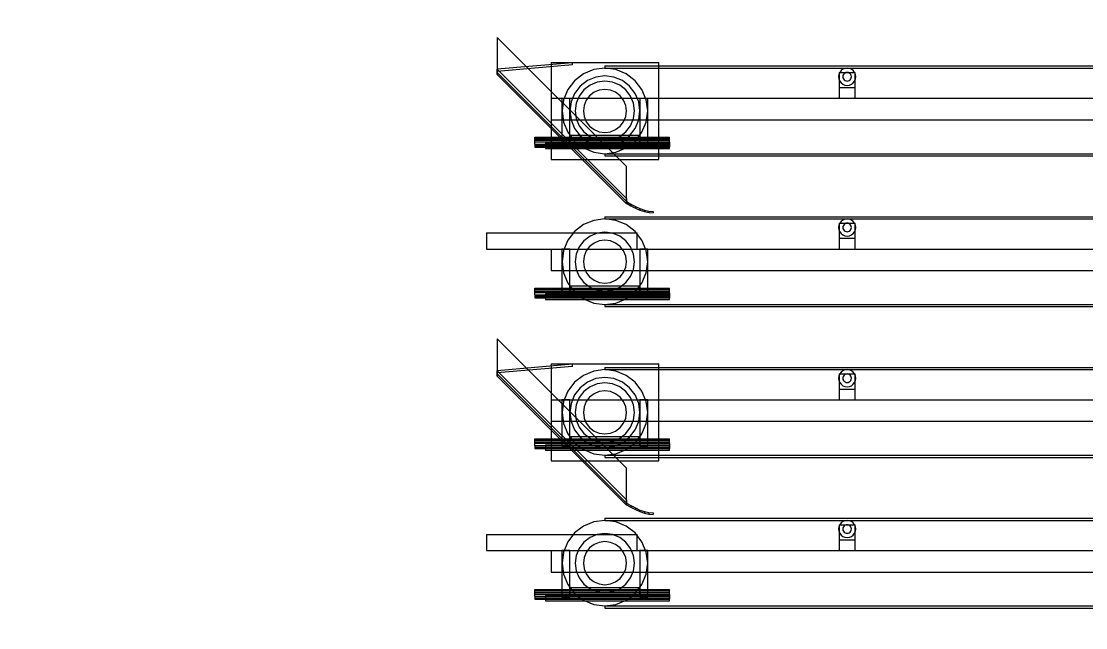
# Model space of a CAD drawing. Header units: millimetres. Extents: x -191664 to 191490, y -197311 to 10263.
# Drawn here: x -634 to 1343, y -177463 to -176337 of the extents above; entities that cross this region are included whole.
import ezdxf

# ---------------------------------------------------------------- set-up
doc = ezdxf.new("R2010")
doc.units = ezdxf.units.MM
doc.layers.add('R15_COTAS_TRANSPORTE_P', color=1, linetype='Continuous', lineweight=0)
doc.layers.add('R15_SECADO_6_PISOS_P', color=3, linetype='Continuous', lineweight=0)
doc.dimstyles.new('PLANTA_20', dxfattribs={"dimtxt": 50, "dimasz": 30, "dimexe": 30, "dimexo": 16, "dimgap": 20, "dimtad": 1, "dimtih": 1, "dimtoh": 1, "dimdec": 1, "dimzin": 0, "dimdsep": 46, "dimcen": 0.09, "dimadec": 0, "dimazin": 0, "dimtfac": 1, "dimtdec": 4, "dimtofl": 0, "dimtmove": 0, "dimatfit": 3, "dimfxl": 1, "dimtolj": 1, "dimtzin": 0, "dimarcsym": 0})

# ---------------------------------------------------------------- blocks, each defined once
blk = doc.blocks.new('*D131')
at = {"layer": 'Defpoints', "color": 0, "transparency": 16777216}
for p in [(1100, -183968.1), (1139.8, -184162.7), (1104.6, -184212), (1304.6, -184212), (1304.6, -184212)]:
    blk.add_point(p, dxfattribs=at)
at = {"layer": 'R15_COTAS_TRANSPORTE_P', "color": 0, "lineweight": -2, "transparency": 16777216}
blk.add_arc((1304.6, -184212), 172, 140.0034, 169.9966, dxfattribs=at)
at = {"layer": 'R15_COTAS_TRANSPORTE_P', "color": 0, "transparency": 16777216}
for points in [[(1169.3, -184097.9), (1176.3, -184105), (1194, -184080.2)], [(1140.2, -184182.6), (1130.2, -184181.7), (1132.6, -184212)]]:
    blk.add_solid(points, dxfattribs=at)
blk = doc.blocks.new('*D132')
at = {"layer": 'Defpoints', "color": 0, "transparency": 16777216}
for p in [(-500, -194490), (-500, -194490), (500, -194490), (203.3, -194656.7), (439.7, -194832)]:
    blk.add_point(p, dxfattribs=at)
at = {"layer": 'R15_COTAS_TRANSPORTE_P', "color": 0, "lineweight": -2, "transparency": 16777216}
blk.add_arc((-500, -194490), 722.8, 342.3783, 357.6217, dxfattribs=at)
at = {"layer": 'R15_COTAS_TRANSPORTE_P', "color": 0, "transparency": 16777216}
for points in [[(217.2, -194519.9), (227.1, -194520.1), (222.8, -194490)], [(193.6, -194710.4), (184.1, -194707.2), (179.2, -194737.2)]]:
    blk.add_solid(points, dxfattribs=at)
blk = doc.blocks.new('*D133')
at = {"layer": 'Defpoints', "color": 0, "transparency": 16777216}
for p in [(439.7, -194148), (217.9, -194406.1), (-500, -194490), (-500, -194490), (500, -194490)]:
    blk.add_point(p, dxfattribs=at)
at = {"layer": 'R15_COTAS_TRANSPORTE_P', "color": 0, "lineweight": -2, "transparency": 16777216}
blk.add_arc((-500, -194490), 722.8, 2.3783, 17.6217, dxfattribs=at)
at = {"layer": 'R15_COTAS_TRANSPORTE_P', "color": 0, "transparency": 16777216}
for points in [[(184.1, -194272.8), (193.6, -194269.6), (179.2, -194242.8)], [(227.1, -194459.9), (217.2, -194460.1), (222.8, -194490)]]:
    blk.add_solid(points, dxfattribs=at)

msp = doc.modelspace()

# ---------------------------------------------------------------- linework, layer by layer
at = {"layer": 'R15_SECADO_6_PISOS_P', "color": 253, "true_color": 0xa8b3b5}
for p, q in [((490, -176607), (250, -176367)), ((250, -176367), (250, -176436)), ((390, -176414), (250, -176426)), ((390, -176418), (250, -176430)), ((390, -176418), (390, -176414)), ((250, -176426), (250, -176430)), ((250, -176432), (490, -176672)), ((250, -176436), (250, -176432)), ((250, -176436), (490, -176676)), ((490, -176676), (490, -176607)), ((490, -176672), (490, -176676)), ((490, -177167), (250, -176927)), ((250, -176927), (250, -176996)), ((390, -176974), (250, -176986)), ((390, -176978), (250, -176990)), ((390, -176978), (390, -176974)), ((250, -176986), (250, -176990)), ((250, -176992), (490, -177232)), ((250, -176996), (250, -176992)), ((250, -176996), (490, -177236)), ((490, -177236), (490, -177167)), ((490, -177232), (490, -177236))]:
    msp.add_line(p, q, dxfattribs=at)
at = {"layer": 'R15_SECADO_6_PISOS_P', "color": 33, "true_color": 0xb7a252}
for p, q in [((350, -176413.5), (550, -176413.5)), ((350, -176413.5), (350, -176593.5)), ((550, -176593.5), (550, -176413.5)), ((350, -176593.5), (550, -176593.5)), ((350, -176973.5), (550, -176973.5)), ((350, -176973.5), (350, -177153.5)), ((550, -177153.5), (550, -176973.5)), ((350, -177153.5), (550, -177153.5))]:
    msp.add_line(p, q, dxfattribs=at)
at = {"layer": 'R15_SECADO_6_PISOS_P', "color": 253, "true_color": 0xa4b0b5}
for p, q in [((450, -176424), (429.42, -176426.71)), ((470.58, -176426.71), (450, -176424)), ((895.86, -176424.55), (892, -176426.14)), ((900, -176424), (895.86, -176424.55)), ((904.14, -176424.55), (900, -176424)), ((908, -176426.14), (904.14, -176424.55)), ((410.25, -176434.65), (393.79, -176447.29)), ((429.42, -176426.71), (410.25, -176434.65)), ((489.75, -176434.65), (470.58, -176426.71)), ((506.21, -176447.29), (489.75, -176434.65)), ((884.55, -176435.86), (884, -176440)), ((884, -176440), (884.55, -176444.14)), ((886.14, -176432), (884.55, -176435.86)), ((884.55, -176444.14), (886.14, -176448)), ((888.69, -176428.69), (886.14, -176432)), ((892, -176426.14), (888.69, -176428.69)), ((892.27, -176437.93), (892, -176440)), ((892, -176440), (892.27, -176442.07)), ((893.07, -176436), (892.27, -176437.93)), ((892.27, -176442.07), (893.07, -176444)), ((894.34, -176434.34), (893.07, -176436)), ((893.07, -176444), (894.34, -176445.66)), ((896, -176433.07), (894.34, -176434.34)), ((894.34, -176445.66), (896, -176446.93)), ((897.93, -176432.27), (896, -176433.07)), ((900, -176432), (897.93, -176432.27)), ((902.07, -176432.27), (900, -176432)), ((904, -176433.07), (902.07, -176432.27)), ((905.66, -176434.34), (904, -176433.07)), ((904, -176446.93), (905.66, -176445.66)), ((906.93, -176436), (905.66, -176434.34)), ((905.66, -176445.66), (906.93, -176444)), ((907.73, -176437.93), (906.93, -176436)), ((906.93, -176444), (907.73, -176442.07)), ((908, -176440), (907.73, -176437.93)), ((907.73, -176442.07), (908, -176440)), ((911.31, -176428.69), (908, -176426.14)), ((913.86, -176432), (911.31, -176428.69)), ((915.45, -176435.86), (913.86, -176432)), ((913.86, -176448), (915.45, -176444.14)), ((916, -176440), (915.45, -176435.86)), ((915.45, -176444.14), (916, -176440)), ((381.15, -176463.75), (373.21, -176482.92)), ((393.79, -176447.29), (381.15, -176463.75)), ((411.11, -176464.61), (402.37, -176476)), ((422.5, -176455.87), (411.11, -176464.61)), ((435.76, -176450.37), (422.5, -176455.87)), ((439.65, -176464.86), (430, -176468.86)), ((450, -176448.5), (435.76, -176450.37)), ((450, -176463.5), (439.65, -176464.86)), ((464.24, -176450.37), (450, -176448.5)), ((460.35, -176464.86), (450, -176463.5)), ((470, -176468.86), (460.35, -176464.86)), ((477.5, -176455.87), (464.24, -176450.37)), ((488.89, -176464.61), (477.5, -176455.87)), ((497.63, -176476), (488.89, -176464.61)), ((518.85, -176463.75), (506.21, -176447.29)), ((526.79, -176482.92), (518.85, -176463.75)), ((886.14, -176448), (888.69, -176451.31)), ((888.69, -176451.31), (892, -176453.86)), ((892, -176453.86), (895.86, -176455.45)), ((895.86, -176455.45), (900, -176456)), ((896, -176446.93), (897.93, -176447.73)), ((897.93, -176447.73), (900, -176448)), ((900, -176448), (902.07, -176447.73)), ((900, -176456), (904.14, -176455.45)), ((902.07, -176447.73), (904, -176446.93)), ((904.14, -176455.45), (908, -176453.86)), ((908, -176453.86), (911.31, -176451.31)), ((911.31, -176451.31), (913.86, -176448)), ((373.21, -176482.92), (370.5, -176503.5)), ((402.37, -176476), (396.87, -176489.26)), ((415.36, -176483.5), (411.36, -176493.15)), ((421.72, -176475.22), (415.36, -176483.5)), ((430, -176468.86), (421.72, -176475.22)), ((478.28, -176475.22), (470, -176468.86)), ((484.64, -176483.5), (478.28, -176475.22)), ((488.64, -176493.15), (484.64, -176483.5)), ((503.13, -176489.26), (497.63, -176476)), ((529.5, -176503.5), (526.79, -176482.92)), ((370.5, -176503.5), (373.21, -176524.08)), ((396.87, -176489.26), (395, -176503.5)), ((395, -176503.5), (396.87, -176517.74)), ((411.36, -176493.15), (410, -176503.5)), ((410, -176503.5), (411.36, -176513.85)), ((490, -176503.5), (488.64, -176493.15)), ((488.64, -176513.85), (490, -176503.5)), ((505, -176503.5), (503.13, -176489.26)), ((503.13, -176517.74), (505, -176503.5)), ((526.79, -176524.08), (529.5, -176503.5)), ((373.21, -176524.08), (381.15, -176543.25)), ((396.87, -176517.74), (402.37, -176531)), ((411.36, -176513.85), (415.36, -176523.5)), ((415.36, -176523.5), (421.72, -176531.78)), ((478.28, -176531.78), (484.64, -176523.5)), ((484.64, -176523.5), (488.64, -176513.85)), ((497.63, -176531), (503.13, -176517.74)), ((518.85, -176543.25), (526.79, -176524.08)), ((381.15, -176543.25), (393.79, -176559.71)), ((402.37, -176531), (411.11, -176542.39)), ((411.11, -176542.39), (422.5, -176551.13)), ((421.72, -176531.78), (430, -176538.14)), ((430, -176538.14), (439.65, -176542.14)), ((439.65, -176542.14), (450, -176543.5)), ((450, -176543.5), (460.35, -176542.14)), ((460.35, -176542.14), (470, -176538.14)), ((470, -176538.14), (478.28, -176531.78)), ((477.5, -176551.13), (488.89, -176542.39)), ((488.89, -176542.39), (497.63, -176531)), ((506.21, -176559.71), (518.85, -176543.25)), ((393.79, -176559.71), (410.25, -176572.35)), ((422.5, -176551.13), (435.76, -176556.63)), ((435.76, -176556.63), (450, -176558.5)), ((450, -176558.5), (464.24, -176556.63)), ((464.24, -176556.63), (477.5, -176551.13)), ((489.75, -176572.35), (506.21, -176559.71)), ((410.25, -176572.35), (429.42, -176580.29)), ((429.42, -176580.29), (450, -176583)), ((450, -176583), (470.58, -176580.29)), ((470.58, -176580.29), (489.75, -176572.35)), ((410.25, -176714.65), (393.79, -176727.29)), ((429.42, -176706.71), (410.25, -176714.65)), ((450, -176704), (429.42, -176706.71)), ((470.58, -176706.71), (450, -176704)), ((489.75, -176714.65), (470.58, -176706.71)), ((506.21, -176727.29), (489.75, -176714.65)), ((884.55, -176715.86), (884, -176720)), ((884, -176720), (884.55, -176724.14)), ((886.14, -176712), (884.55, -176715.86)), ((888.69, -176708.69), (886.14, -176712)), ((892, -176706.14), (888.69, -176708.69)), ((895.86, -176704.55), (892, -176706.14)), ((892.27, -176717.93), (892, -176720)), ((892, -176720), (892.27, -176722.07)), ((893.07, -176716), (892.27, -176717.93)), ((892.27, -176722.07), (893.07, -176724)), ((894.34, -176714.34), (893.07, -176716)), ((896, -176713.07), (894.34, -176714.34)), ((900, -176704), (895.86, -176704.55)), ((897.93, -176712.27), (896, -176713.07)), ((900, -176712), (897.93, -176712.27)), ((904.14, -176704.55), (900, -176704)), ((902.07, -176712.27), (900, -176712)), ((904, -176713.07), (902.07, -176712.27)), ((905.66, -176714.34), (904, -176713.07)), ((908, -176706.14), (904.14, -176704.55)), ((906.93, -176716), (905.66, -176714.34)), ((907.73, -176717.93), (906.93, -176716)), ((906.93, -176724), (907.73, -176722.07)), ((908, -176720), (907.73, -176717.93)), ((907.73, -176722.07), (908, -176720)), ((911.31, -176708.69), (908, -176706.14)), ((913.86, -176712), (911.31, -176708.69)), ((915.45, -176715.86), (913.86, -176712)), ((916, -176720), (915.45, -176715.86)), ((915.45, -176724.14), (916, -176720)), ((393.79, -176727.29), (381.15, -176743.75)), ((422.5, -176735.87), (411.11, -176744.61)), ((435.76, -176730.37), (422.5, -176735.87)), ((450, -176728.5), (435.76, -176730.37)), ((464.24, -176730.37), (450, -176728.5)), ((477.5, -176735.87), (464.24, -176730.37)), ((488.89, -176744.61), (477.5, -176735.87)), ((518.85, -176743.75), (506.21, -176727.29)), ((884.55, -176724.14), (886.14, -176728)), ((886.14, -176728), (888.69, -176731.31)), ((888.69, -176731.31), (892, -176733.86)), ((892, -176733.86), (895.86, -176735.45)), ((893.07, -176724), (894.34, -176725.66)), ((894.34, -176725.66), (896, -176726.93)), ((895.86, -176735.45), (900, -176736)), ((896, -176726.93), (897.93, -176727.73)), ((897.93, -176727.73), (900, -176728)), ((900, -176728), (902.07, -176727.73)), ((900, -176736), (904.14, -176735.45)), ((902.07, -176727.73), (904, -176726.93)), ((904, -176726.93), (905.66, -176725.66)), ((904.14, -176735.45), (908, -176733.86)), ((905.66, -176725.66), (906.93, -176724)), ((908, -176733.86), (911.31, -176731.31)), ((911.31, -176731.31), (913.86, -176728)), ((913.86, -176728), (915.45, -176724.14)), ((381.15, -176743.75), (373.21, -176762.92)), ((402.37, -176756), (396.87, -176769.26)), ((411.11, -176744.61), (402.37, -176756)), ((421.72, -176755.22), (415.36, -176763.5)), ((430, -176748.86), (421.72, -176755.22)), ((439.65, -176744.86), (430, -176748.86)), ((450, -176743.5), (439.65, -176744.86)), ((460.35, -176744.86), (450, -176743.5)), ((470, -176748.86), (460.35, -176744.86)), ((478.28, -176755.22), (470, -176748.86)), ((484.64, -176763.5), (478.28, -176755.22)), ((497.63, -176756), (488.89, -176744.61)), ((503.13, -176769.26), (497.63, -176756)), ((526.79, -176762.92), (518.85, -176743.75)), ((373.21, -176762.92), (370.5, -176783.5)), ((396.87, -176769.26), (395, -176783.5)), ((411.36, -176773.15), (410, -176783.5)), ((415.36, -176763.5), (411.36, -176773.15)), ((488.64, -176773.15), (484.64, -176763.5)), ((490, -176783.5), (488.64, -176773.15)), ((505, -176783.5), (503.13, -176769.26)), ((529.5, -176783.5), (526.79, -176762.92)), ((370.5, -176783.5), (373.21, -176804.08)), ((395, -176783.5), (396.87, -176797.74)), ((396.87, -176797.74), (402.37, -176811)), ((410, -176783.5), (411.36, -176793.85)), ((411.36, -176793.85), (415.36, -176803.5)), ((484.64, -176803.5), (488.64, -176793.85)), ((488.64, -176793.85), (490, -176783.5)), ((497.63, -176811), (503.13, -176797.74)), ((503.13, -176797.74), (505, -176783.5)), ((526.79, -176804.08), (529.5, -176783.5)), ((373.21, -176804.08), (381.15, -176823.25)), ((402.37, -176811), (411.11, -176822.39)), ((415.36, -176803.5), (421.72, -176811.78)), ((421.72, -176811.78), (430, -176818.14)), ((430, -176818.14), (439.65, -176822.14)), ((460.35, -176822.14), (470, -176818.14)), ((470, -176818.14), (478.28, -176811.78)), ((478.28, -176811.78), (484.64, -176803.5)), ((488.89, -176822.39), (497.63, -176811)), ((518.85, -176823.25), (526.79, -176804.08)), ((381.15, -176823.25), (393.79, -176839.71)), ((393.79, -176839.71), (410.25, -176852.35)), ((411.11, -176822.39), (422.5, -176831.13)), ((422.5, -176831.13), (435.76, -176836.63)), ((435.76, -176836.63), (450, -176838.5)), ((439.65, -176822.14), (450, -176823.5)), ((450, -176823.5), (460.35, -176822.14)), ((450, -176838.5), (464.24, -176836.63)), ((464.24, -176836.63), (477.5, -176831.13)), ((477.5, -176831.13), (488.89, -176822.39)), ((489.75, -176852.35), (506.21, -176839.71)), ((506.21, -176839.71), (518.85, -176823.25)), ((410.25, -176852.35), (429.42, -176860.29)), ((429.42, -176860.29), (450, -176863)), ((450, -176863), (470.58, -176860.29)), ((470.58, -176860.29), (489.75, -176852.35)), ((410.25, -176994.65), (393.79, -177007.29)), ((429.42, -176986.71), (410.25, -176994.65)), ((450, -176984), (429.42, -176986.71)), ((470.58, -176986.71), (450, -176984)), ((489.75, -176994.65), (470.58, -176986.71)), ((506.21, -177007.29), (489.75, -176994.65)), ((884.55, -176995.86), (884, -177000)), ((886.14, -176992), (884.55, -176995.86)), ((888.69, -176988.69), (886.14, -176992)), ((892, -176986.14), (888.69, -176988.69)), ((895.86, -176984.55), (892, -176986.14)), ((892.27, -176997.93), (892, -177000)), ((893.07, -176996), (892.27, -176997.93)), ((894.34, -176994.34), (893.07, -176996)), ((896, -176993.07), (894.34, -176994.34)), ((900, -176984), (895.86, -176984.55)), ((897.93, -176992.27), (896, -176993.07)), ((900, -176992), (897.93, -176992.27)), ((904.14, -176984.55), (900, -176984)), ((902.07, -176992.27), (900, -176992)), ((904, -176993.07), (902.07, -176992.27)), ((905.66, -176994.34), (904, -176993.07)), ((908, -176986.14), (904.14, -176984.55)), ((906.93, -176996), (905.66, -176994.34)), ((907.73, -176997.93), (906.93, -176996)), ((908, -177000), (907.73, -176997.93)), ((911.31, -176988.69), (908, -176986.14)), ((913.86, -176992), (911.31, -176988.69)), ((915.45, -176995.86), (913.86, -176992)), ((916, -177000), (915.45, -176995.86)), ((393.79, -177007.29), (381.15, -177023.75)), ((422.5, -177015.87), (411.11, -177024.61)), ((435.76, -177010.37), (422.5, -177015.87)), ((450, -177008.5), (435.76, -177010.37)), ((464.24, -177010.37), (450, -177008.5)), ((477.5, -177015.87), (464.24, -177010.37)), ((488.89, -177024.61), (477.5, -177015.87)), ((518.85, -177023.75), (506.21, -177007.29)), ((884, -177000), (884.55, -177004.14)), ((884.55, -177004.14), (886.14, -177008)), ((886.14, -177008), (888.69, -177011.31)), ((888.69, -177011.31), (892, -177013.86)), ((892, -177000), (892.27, -177002.07)), ((892, -177013.86), (895.86, -177015.45)), ((892.27, -177002.07), (893.07, -177004)), ((893.07, -177004), (894.34, -177005.66)), ((894.34, -177005.66), (896, -177006.93)), ((895.86, -177015.45), (900, -177016)), ((896, -177006.93), (897.93, -177007.73)), ((897.93, -177007.73), (900, -177008)), ((900, -177008), (902.07, -177007.73)), ((900, -177016), (904.14, -177015.45)), ((902.07, -177007.73), (904, -177006.93)), ((904, -177006.93), (905.66, -177005.66)), ((904.14, -177015.45), (908, -177013.86)), ((905.66, -177005.66), (906.93, -177004)), ((906.93, -177004), (907.73, -177002.07)), ((907.73, -177002.07), (908, -177000)), ((908, -177013.86), (911.31, -177011.31)), ((911.31, -177011.31), (913.86, -177008)), ((913.86, -177008), (915.45, -177004.14)), ((915.45, -177004.14), (916, -177000)), ((381.15, -177023.75), (373.21, -177042.92)), ((402.37, -177036), (396.87, -177049.26)), ((411.11, -177024.61), (402.37, -177036)), ((421.72, -177035.22), (415.36, -177043.5)), ((430, -177028.86), (421.72, -177035.22)), ((439.65, -177024.86), (430, -177028.86)), ((450, -177023.5), (439.65, -177024.86)), ((460.35, -177024.86), (450, -177023.5)), ((470, -177028.86), (460.35, -177024.86)), ((478.28, -177035.22), (470, -177028.86)), ((484.64, -177043.5), (478.28, -177035.22)), ((497.63, -177036), (488.89, -177024.61)), ((503.13, -177049.26), (497.63, -177036)), ((526.79, -177042.92), (518.85, -177023.75)), ((373.21, -177042.92), (370.5, -177063.5)), ((396.87, -177049.26), (395, -177063.5)), ((411.36, -177053.15), (410, -177063.5)), ((415.36, -177043.5), (411.36, -177053.15)), ((488.64, -177053.15), (484.64, -177043.5)), ((490, -177063.5), (488.64, -177053.15)), ((505, -177063.5), (503.13, -177049.26)), ((529.5, -177063.5), (526.79, -177042.92)), ((370.5, -177063.5), (373.21, -177084.08)), ((395, -177063.5), (396.87, -177077.74)), ((396.87, -177077.74), (402.37, -177091)), ((410, -177063.5), (411.36, -177073.85)), ((411.36, -177073.85), (415.36, -177083.5)), ((484.64, -177083.5), (488.64, -177073.85)), ((488.64, -177073.85), (490, -177063.5)), ((497.63, -177091), (503.13, -177077.74)), ((503.13, -177077.74), (505, -177063.5)), ((526.79, -177084.08), (529.5, -177063.5)), ((373.21, -177084.08), (381.15, -177103.25)), ((402.37, -177091), (411.11, -177102.39)), ((415.36, -177083.5), (421.72, -177091.78)), ((421.72, -177091.78), (430, -177098.14)), ((430, -177098.14), (439.65, -177102.14)), ((460.35, -177102.14), (470, -177098.14)), ((470, -177098.14), (478.28, -177091.78)), ((478.28, -177091.78), (484.64, -177083.5)), ((488.89, -177102.39), (497.63, -177091)), ((518.85, -177103.25), (526.79, -177084.08)), ((381.15, -177103.25), (393.79, -177119.71)), ((411.11, -177102.39), (422.5, -177111.13)), ((422.5, -177111.13), (435.76, -177116.63)), ((435.76, -177116.63), (450, -177118.5)), ((439.65, -177102.14), (450, -177103.5)), ((450, -177103.5), (460.35, -177102.14)), ((450, -177118.5), (464.24, -177116.63)), ((464.24, -177116.63), (477.5, -177111.13)), ((477.5, -177111.13), (488.89, -177102.39)), ((506.21, -177119.71), (518.85, -177103.25)), ((393.79, -177119.71), (410.25, -177132.35)), ((410.25, -177132.35), (429.42, -177140.29)), ((470.58, -177140.29), (489.75, -177132.35)), ((489.75, -177132.35), (506.21, -177119.71)), ((429.42, -177140.29), (450, -177143)), ((450, -177143), (470.58, -177140.29)), ((410.25, -177274.65), (393.79, -177287.29)), ((429.42, -177266.71), (410.25, -177274.65)), ((450, -177264), (429.42, -177266.71)), ((470.58, -177266.71), (450, -177264)), ((489.75, -177274.65), (470.58, -177266.71)), ((506.21, -177287.29), (489.75, -177274.65)), ((884.55, -177275.86), (884, -177280)), ((886.14, -177272), (884.55, -177275.86)), ((888.69, -177268.69), (886.14, -177272)), ((892, -177266.14), (888.69, -177268.69)), ((895.86, -177264.55), (892, -177266.14)), ((893.07, -177276), (892.27, -177277.93)), ((894.34, -177274.34), (893.07, -177276)), ((896, -177273.07), (894.34, -177274.34)), ((900, -177264), (895.86, -177264.55)), ((897.93, -177272.27), (896, -177273.07)), ((900, -177272), (897.93, -177272.27)), ((904.14, -177264.55), (900, -177264)), ((902.07, -177272.27), (900, -177272)), ((904, -177273.07), (902.07, -177272.27)), ((905.66, -177274.34), (904, -177273.07)), ((908, -177266.14), (904.14, -177264.55)), ((906.93, -177276), (905.66, -177274.34)), ((907.73, -177277.93), (906.93, -177276)), ((911.31, -177268.69), (908, -177266.14)), ((913.86, -177272), (911.31, -177268.69)), ((915.45, -177275.86), (913.86, -177272)), ((916, -177280), (915.45, -177275.86)), ((393.79, -177287.29), (381.15, -177303.75)), ((422.5, -177295.87), (411.11, -177304.61)), ((435.76, -177290.37), (422.5, -177295.87)), ((450, -177288.5), (435.76, -177290.37)), ((464.24, -177290.37), (450, -177288.5)), ((477.5, -177295.87), (464.24, -177290.37)), ((488.89, -177304.61), (477.5, -177295.87)), ((518.85, -177303.75), (506.21, -177287.29)), ((884, -177280), (884.55, -177284.14)), ((884.55, -177284.14), (886.14, -177288)), ((886.14, -177288), (888.69, -177291.31)), ((888.69, -177291.31), (892, -177293.86)), ((892.27, -177277.93), (892, -177280)), ((892, -177280), (892.27, -177282.07)), ((892, -177293.86), (895.86, -177295.45)), ((892.27, -177282.07), (893.07, -177284)), ((893.07, -177284), (894.34, -177285.66)), ((894.34, -177285.66), (896, -177286.93)), ((895.86, -177295.45), (900, -177296)), ((896, -177286.93), (897.93, -177287.73)), ((897.93, -177287.73), (900, -177288)), ((900, -177288), (902.07, -177287.73)), ((900, -177296), (904.14, -177295.45)), ((902.07, -177287.73), (904, -177286.93)), ((904, -177286.93), (905.66, -177285.66)), ((904.14, -177295.45), (908, -177293.86)), ((905.66, -177285.66), (906.93, -177284)), ((906.93, -177284), (907.73, -177282.07)), ((908, -177280), (907.73, -177277.93)), ((907.73, -177282.07), (908, -177280)), ((908, -177293.86), (911.31, -177291.31)), ((911.31, -177291.31), (913.86, -177288)), ((913.86, -177288), (915.45, -177284.14)), ((915.45, -177284.14), (916, -177280)), ((381.15, -177303.75), (373.21, -177322.92)), ((411.11, -177304.61), (402.37, -177316)), ((421.72, -177315.22), (415.36, -177323.5)), ((430, -177308.86), (421.72, -177315.22)), ((439.65, -177304.86), (430, -177308.86)), ((450, -177303.5), (439.65, -177304.86)), ((460.35, -177304.86), (450, -177303.5)), ((470, -177308.86), (460.35, -177304.86)), ((478.28, -177315.22), (470, -177308.86)), ((484.64, -177323.5), (478.28, -177315.22)), ((497.63, -177316), (488.89, -177304.61)), ((526.79, -177322.92), (518.85, -177303.75)), ((373.21, -177322.92), (370.5, -177343.5)), ((396.87, -177329.26), (395, -177343.5)), ((402.37, -177316), (396.87, -177329.26)), ((411.36, -177333.15), (410, -177343.5)), ((415.36, -177323.5), (411.36, -177333.15)), ((488.64, -177333.15), (484.64, -177323.5)), ((490, -177343.5), (488.64, -177333.15)), ((503.13, -177329.26), (497.63, -177316)), ((505, -177343.5), (503.13, -177329.26)), ((529.5, -177343.5), (526.79, -177322.92)), ((370.5, -177343.5), (373.21, -177364.08)), ((395, -177343.5), (396.87, -177357.74)), ((410, -177343.5), (411.36, -177353.85)), ((411.36, -177353.85), (415.36, -177363.5)), ((484.64, -177363.5), (488.64, -177353.85)), ((488.64, -177353.85), (490, -177343.5)), ((503.13, -177357.74), (505, -177343.5)), ((526.79, -177364.08), (529.5, -177343.5)), ((373.21, -177364.08), (381.15, -177383.25)), ((396.87, -177357.74), (402.37, -177371)), ((402.37, -177371), (411.11, -177382.39)), ((415.36, -177363.5), (421.72, -177371.78)), ((421.72, -177371.78), (430, -177378.14)), ((470, -177378.14), (478.28, -177371.78)), ((478.28, -177371.78), (484.64, -177363.5)), ((488.89, -177382.39), (497.63, -177371)), ((497.63, -177371), (503.13, -177357.74)), ((518.85, -177383.25), (526.79, -177364.08)), ((381.15, -177383.25), (393.79, -177399.71)), ((411.11, -177382.39), (422.5, -177391.13)), ((422.5, -177391.13), (435.76, -177396.63)), ((430, -177378.14), (439.65, -177382.14)), ((439.65, -177382.14), (450, -177383.5)), ((450, -177383.5), (460.35, -177382.14)), ((460.35, -177382.14), (470, -177378.14)), ((464.24, -177396.63), (477.5, -177391.13)), ((477.5, -177391.13), (488.89, -177382.39)), ((506.21, -177399.71), (518.85, -177383.25)), ((393.79, -177399.71), (410.25, -177412.35)), ((410.25, -177412.35), (429.42, -177420.29)), ((435.76, -177396.63), (450, -177398.5)), ((450, -177398.5), (464.24, -177396.63)), ((470.58, -177420.29), (489.75, -177412.35)), ((489.75, -177412.35), (506.21, -177399.71)), ((429.42, -177420.29), (450, -177423)), ((450, -177423), (470.58, -177420.29))]:
    msp.add_line(p, q, dxfattribs=at)
at = {"layer": 'R15_SECADO_6_PISOS_P', "color": 8, "true_color": 0x727f77}
for p, q in [((450, -176420), (19550, -176420)), ((450, -176420), (450, -176424)), ((450, -176424), (19550, -176424)), ((450, -176700), (19550, -176700)), ((450, -176700), (450, -176704)), ((450, -176704), (19550, -176704)), ((450, -176980), (19550, -176980)), ((450, -176980), (450, -176984)), ((450, -176984), (19550, -176984)), ((450, -177260), (19550, -177260)), ((450, -177260), (450, -177264)), ((450, -177264), (19550, -177264))]:
    msp.add_line(p, q, dxfattribs=at)
at = {"layer": 'R15_SECADO_6_PISOS_P', "color": 254, "true_color": 0xd2d7cc}
for p, q in [((250, -176426), (490, -176666)), ((250, -176432), (250, -176426)), ((490, -176666), (490, -176672)), ((250, -176986), (490, -177226)), ((250, -176992), (250, -176986)), ((490, -177226), (490, -177232))]:
    msp.add_line(p, q, dxfattribs=at)
at = {"layer": 'R15_SECADO_6_PISOS_P', "color": 55, "true_color": 0xb2a258}
for p, q in [((433.18, -176440.71), (417.5, -176447.21)), ((450, -176438.5), (433.18, -176440.71)), ((466.82, -176440.71), (450, -176438.5)), ((482.5, -176447.21), (466.82, -176440.71)), ((404.04, -176457.54), (393.71, -176471)), ((417.5, -176447.21), (404.04, -176457.54)), ((495.96, -176457.54), (482.5, -176447.21)), ((506.29, -176471), (495.96, -176457.54)), ((393.71, -176471), (387.21, -176486.68)), ((512.79, -176486.68), (506.29, -176471)), ((387.21, -176486.68), (385, -176503.5)), ((385, -176503.5), (387.21, -176520.32)), ((515, -176503.5), (512.79, -176486.68)), ((512.79, -176520.32), (515, -176503.5)), ((387.21, -176520.32), (393.71, -176536)), ((506.29, -176536), (512.79, -176520.32)), ((393.71, -176536), (404.04, -176549.46)), ((495.96, -176549.46), (506.29, -176536)), ((404.04, -176549.46), (417.5, -176559.79)), ((417.5, -176559.79), (433.18, -176566.29)), ((466.82, -176566.29), (482.5, -176559.79)), ((482.5, -176559.79), (495.96, -176549.46)), ((433.18, -176566.29), (450, -176568.5)), ((450, -176568.5), (466.82, -176566.29)), ((450, -176998.5), (433.18, -177000.71)), ((466.82, -177000.71), (450, -176998.5)), ((404.04, -177017.54), (393.71, -177031)), ((417.5, -177007.21), (404.04, -177017.54)), ((433.18, -177000.71), (417.5, -177007.21)), ((482.5, -177007.21), (466.82, -177000.71)), ((495.96, -177017.54), (482.5, -177007.21)), ((506.29, -177031), (495.96, -177017.54)), ((393.71, -177031), (387.21, -177046.68)), ((512.79, -177046.68), (506.29, -177031)), ((387.21, -177046.68), (385, -177063.5)), ((515, -177063.5), (512.79, -177046.68)), ((385, -177063.5), (387.21, -177080.32)), ((512.79, -177080.32), (515, -177063.5)), ((387.21, -177080.32), (393.71, -177096)), ((393.71, -177096), (404.04, -177109.46)), ((495.96, -177109.46), (506.29, -177096)), ((506.29, -177096), (512.79, -177080.32)), ((404.04, -177109.46), (417.5, -177119.79)), ((482.5, -177119.79), (495.96, -177109.46)), ((417.5, -177119.79), (433.18, -177126.29)), ((433.18, -177126.29), (450, -177128.5)), ((450, -177128.5), (466.82, -177126.29)), ((466.82, -177126.29), (482.5, -177119.79))]:
    msp.add_line(p, q, dxfattribs=at)
at = {"layer": 'R15_SECADO_6_PISOS_P', "color": 8, "true_color": 0x617680}
for p, q in [((885, -176432), (915, -176432)), ((885, -176432), (885, -176460)), ((915, -176460), (915, -176432)), ((885, -176460), (915, -176460)), ((885, -176460), (885, -176480)), ((915, -176480), (915, -176460)), ((350, -176480), (19650, -176480)), ((350, -176480), (350, -176520)), ((370, -176479.5), (385, -176479.5)), ((370, -176479.5), (370, -176565.5)), ((385, -176565.5), (385, -176479.5)), ((515, -176479.5), (530, -176479.5)), ((515, -176479.5), (515, -176565.5)), ((530, -176565.5), (530, -176479.5)), ((885, -176480), (915, -176480)), ((350, -176520), (19650, -176520)), ((340, -176563.5), (570, -176563.5)), ((340, -176563.5), (340, -176573.5)), ((385, -176548.5), (515, -176548.5)), ((385, -176548.5), (385, -176563.5)), ((385, -176563.5), (515, -176563.5)), ((515, -176563.5), (515, -176548.5)), ((570, -176573.5), (570, -176563.5)), ((340, -176573.5), (570, -176573.5)), ((370, -176565.5), (385, -176565.5)), ((515, -176565.5), (530, -176565.5)), ((885, -176712), (915, -176712)), ((885, -176712), (885, -176740)), ((915, -176740), (915, -176712)), ((230, -176730), (510, -176730)), ((230, -176730), (230, -176760)), ((510, -176760), (510, -176730)), ((885, -176740), (915, -176740)), ((885, -176740), (885, -176760)), ((915, -176760), (915, -176740)), ((230, -176760), (510, -176760)), ((350, -176760), (19650, -176760)), ((350, -176760), (350, -176800)), ((370, -176759.5), (385, -176759.5)), ((370, -176759.5), (370, -176845.5)), ((385, -176845.5), (385, -176759.5)), ((515, -176759.5), (530, -176759.5)), ((515, -176759.5), (515, -176845.5)), ((530, -176845.5), (530, -176759.5)), ((885, -176760), (915, -176760)), ((350, -176800), (19650, -176800)), ((385, -176828.5), (515, -176828.5)), ((385, -176828.5), (385, -176843.5)), ((515, -176843.5), (515, -176828.5)), ((340, -176843.5), (570, -176843.5)), ((340, -176843.5), (340, -176853.5)), ((340, -176853.5), (570, -176853.5)), ((370, -176845.5), (385, -176845.5)), ((385, -176843.5), (515, -176843.5)), ((515, -176845.5), (530, -176845.5)), ((570, -176853.5), (570, -176843.5)), ((885, -176992), (915, -176992)), ((885, -176992), (885, -177020)), ((915, -177020), (915, -176992)), ((885, -177020), (915, -177020)), ((885, -177020), (885, -177040)), ((915, -177040), (915, -177020)), ((350, -177040), (19650, -177040)), ((350, -177040), (350, -177080)), ((370, -177039.5), (385, -177039.5)), ((370, -177039.5), (370, -177125.5)), ((385, -177125.5), (385, -177039.5)), ((515, -177039.5), (530, -177039.5)), ((515, -177039.5), (515, -177125.5)), ((530, -177125.5), (530, -177039.5)), ((885, -177040), (915, -177040)), ((350, -177080), (19650, -177080)), ((385, -177108.5), (515, -177108.5)), ((385, -177108.5), (385, -177123.5)), ((515, -177123.5), (515, -177108.5)), ((340, -177123.5), (570, -177123.5)), ((340, -177123.5), (340, -177133.5)), ((340, -177133.5), (570, -177133.5)), ((370, -177125.5), (385, -177125.5)), ((385, -177123.5), (515, -177123.5)), ((515, -177125.5), (530, -177125.5)), ((570, -177133.5), (570, -177123.5)), ((885, -177272), (915, -177272)), ((885, -177272), (885, -177300)), ((915, -177300), (915, -177272)), ((230, -177290), (510, -177290)), ((230, -177290), (230, -177320)), ((510, -177320), (510, -177290)), ((885, -177300), (915, -177300)), ((885, -177300), (885, -177320)), ((915, -177320), (915, -177300)), ((230, -177320), (510, -177320)), ((350, -177320), (19650, -177320)), ((350, -177320), (350, -177360)), ((370, -177319.5), (385, -177319.5)), ((370, -177319.5), (370, -177405.5)), ((385, -177405.5), (385, -177319.5)), ((515, -177319.5), (530, -177319.5)), ((515, -177319.5), (515, -177405.5)), ((530, -177405.5), (530, -177319.5)), ((885, -177320), (915, -177320)), ((350, -177360), (19650, -177360)), ((385, -177388.5), (515, -177388.5)), ((385, -177388.5), (385, -177403.5)), ((515, -177403.5), (515, -177388.5)), ((340, -177403.5), (570, -177403.5)), ((340, -177403.5), (340, -177413.5)), ((340, -177413.5), (570, -177413.5)), ((370, -177405.5), (385, -177405.5)), ((385, -177403.5), (515, -177403.5)), ((515, -177405.5), (530, -177405.5)), ((570, -177413.5), (570, -177403.5))]:
    msp.add_line(p, q, dxfattribs=at)
at = {"layer": 'R15_SECADO_6_PISOS_P', "color": 9, "true_color": 0xb2bdc0}
for p, q in [((320, -176553.19), (320, -176552.5)), ((320, -176552.5), (570, -176552.5)), ((320, -176555.14), (320, -176553.19)), ((320, -176553.19), (570, -176553.19)), ((320, -176558.06), (320, -176555.14)), ((320, -176555.14), (570, -176555.14)), ((320, -176561.5), (320, -176558.06)), ((320, -176558.06), (570, -176558.06)), ((320, -176564.94), (320, -176561.5)), ((570, -176561.5), (320, -176561.5)), ((570, -176553.19), (570, -176552.5)), ((570, -176555.14), (570, -176553.19)), ((570, -176558.06), (570, -176555.14)), ((570, -176561.5), (570, -176558.06)), ((570, -176561.5), (570, -176564.94)), ((320, -176564.94), (320, -176567.86)), ((320, -176564.94), (570, -176564.94)), ((320, -176567.86), (320, -176569.81)), ((320, -176567.86), (570, -176567.86)), ((320, -176569.81), (320, -176570.5)), ((320, -176569.81), (570, -176569.81)), ((320, -176570.5), (570, -176570.5)), ((570, -176564.94), (570, -176567.86)), ((570, -176567.86), (570, -176569.81)), ((570, -176569.81), (570, -176570.5)), ((320, -176833.19), (320, -176832.5)), ((320, -176832.5), (570, -176832.5)), ((320, -176835.14), (320, -176833.19)), ((320, -176833.19), (570, -176833.19)), ((320, -176838.06), (320, -176835.14)), ((320, -176835.14), (570, -176835.14)), ((320, -176841.5), (320, -176838.06)), ((320, -176838.06), (570, -176838.06)), ((570, -176833.19), (570, -176832.5)), ((570, -176835.14), (570, -176833.19)), ((570, -176838.06), (570, -176835.14)), ((570, -176841.5), (570, -176838.06)), ((320, -176844.94), (320, -176841.5)), ((570, -176841.5), (320, -176841.5)), ((320, -176844.94), (320, -176847.86)), ((320, -176844.94), (570, -176844.94)), ((320, -176847.86), (320, -176849.81)), ((320, -176847.86), (570, -176847.86)), ((320, -176849.81), (320, -176850.5)), ((320, -176849.81), (570, -176849.81)), ((320, -176850.5), (570, -176850.5)), ((570, -176841.5), (570, -176844.94)), ((570, -176844.94), (570, -176847.86)), ((570, -176847.86), (570, -176849.81)), ((570, -176849.81), (570, -176850.5)), ((320, -177113.19), (320, -177112.5)), ((320, -177112.5), (570, -177112.5)), ((320, -177115.14), (320, -177113.19)), ((320, -177113.19), (570, -177113.19)), ((320, -177118.06), (320, -177115.14)), ((320, -177115.14), (570, -177115.14)), ((570, -177113.19), (570, -177112.5)), ((570, -177115.14), (570, -177113.19)), ((570, -177118.06), (570, -177115.14)), ((320, -177121.5), (320, -177118.06)), ((320, -177118.06), (570, -177118.06)), ((320, -177124.94), (320, -177121.5)), ((570, -177121.5), (320, -177121.5)), ((320, -177124.94), (320, -177127.86)), ((320, -177124.94), (570, -177124.94)), ((320, -177127.86), (320, -177129.81)), ((320, -177127.86), (570, -177127.86)), ((320, -177129.81), (320, -177130.5)), ((320, -177129.81), (570, -177129.81)), ((320, -177130.5), (570, -177130.5)), ((570, -177121.5), (570, -177118.06)), ((570, -177121.5), (570, -177124.94)), ((570, -177124.94), (570, -177127.86)), ((570, -177127.86), (570, -177129.81)), ((570, -177129.81), (570, -177130.5)), ((320, -177393.19), (320, -177392.5)), ((320, -177392.5), (570, -177392.5)), ((320, -177395.14), (320, -177393.19)), ((320, -177393.19), (570, -177393.19)), ((570, -177393.19), (570, -177392.5)), ((570, -177395.14), (570, -177393.19)), ((320, -177398.06), (320, -177395.14)), ((320, -177395.14), (570, -177395.14)), ((320, -177401.5), (320, -177398.06)), ((320, -177398.06), (570, -177398.06)), ((320, -177404.94), (320, -177401.5)), ((570, -177401.5), (320, -177401.5)), ((320, -177404.94), (320, -177407.86)), ((320, -177404.94), (570, -177404.94)), ((320, -177407.86), (320, -177409.81)), ((320, -177407.86), (570, -177407.86)), ((320, -177409.81), (320, -177410.5)), ((320, -177409.81), (570, -177409.81)), ((320, -177410.5), (570, -177410.5)), ((570, -177398.06), (570, -177395.14)), ((570, -177401.5), (570, -177398.06)), ((570, -177401.5), (570, -177404.94)), ((570, -177404.94), (570, -177407.86)), ((570, -177407.86), (570, -177409.81)), ((570, -177409.81), (570, -177410.5))]:
    msp.add_line(p, q, dxfattribs=at)
at = {"layer": 'R15_SECADO_6_PISOS_P', "color": 251, "true_color": 0x66766c}
for p, q in [((450, -176583), (19550, -176583)), ((450, -176583), (450, -176587)), ((450, -176587), (19550, -176587)), ((450, -176863), (19550, -176863)), ((450, -176863), (450, -176867)), ((450, -176867), (19550, -176867)), ((450, -177143), (19550, -177143)), ((450, -177143), (450, -177147)), ((450, -177147), (19550, -177147)), ((450, -177423), (19550, -177423)), ((450, -177423), (450, -177427)), ((450, -177427), (19550, -177427))]:
    msp.add_line(p, q, dxfattribs=at)
at = {"layer": 'R15_SECADO_6_PISOS_P', "color": 9, "true_color": 0xc7cdbf}
for p, q in [((490, -176672), (498.33, -176676.66)), ((490, -176675), (490, -176672)), ((490, -176675), (498.33, -176679.66)), ((498.33, -176676.66), (498.33, -176679.66)), ((498.33, -176676.66), (506.67, -176681)), ((498.33, -176679.66), (506.67, -176684)), ((506.67, -176681), (506.67, -176684)), ((506.67, -176681), (515, -176684.73)), ((506.67, -176684), (515, -176687.73)), ((515, -176684.73), (515, -176687.73)), ((515, -176684.73), (523.33, -176687.59)), ((515, -176687.73), (523.33, -176690.59)), ((523.33, -176687.59), (523.33, -176690.59)), ((523.33, -176687.59), (531.67, -176689.39)), ((523.33, -176690.59), (531.67, -176692.39)), ((531.67, -176689.39), (531.67, -176692.39)), ((531.67, -176689.39), (540, -176690)), ((531.67, -176692.39), (540, -176693)), ((540, -176690), (540, -176693)), ((490, -177232), (498.33, -177236.66)), ((490, -177235), (490, -177232)), ((490, -177235), (498.33, -177239.66)), ((498.33, -177236.66), (498.33, -177239.66)), ((498.33, -177236.66), (506.67, -177241)), ((498.33, -177239.66), (506.67, -177244)), ((506.67, -177241), (506.67, -177244)), ((506.67, -177241), (515, -177244.73)), ((506.67, -177244), (515, -177247.73)), ((515, -177244.73), (515, -177247.73)), ((515, -177244.73), (523.33, -177247.59)), ((515, -177247.73), (523.33, -177250.59)), ((523.33, -177247.59), (523.33, -177250.59)), ((523.33, -177247.59), (531.67, -177249.39)), ((523.33, -177250.59), (531.67, -177252.39)), ((531.67, -177249.39), (531.67, -177252.39)), ((531.67, -177249.39), (540, -177250)), ((531.67, -177252.39), (540, -177253)), ((540, -177250), (540, -177253))]:
    msp.add_line(p, q, dxfattribs=at)

# ---------------------------------------------------------------- dimensions: what is measured, and where the dimension line sits
at = {"layer": 'R15_COTAS_TRANSPORTE_P'}
for base, line1, line2, picture, middle in [((217.89, -194406.09), ((-500, -194490), (500, -194490)), ((-500, -194490), (439.69, -194147.98)), '*D133', (191490.46, -33543.69)), ((203.29, -194656.68), ((-500, -194490), (500, -194490)), ((-500, -194490), (439.69, -194832.02)), '*D132', (-191664.11, -34001.98)), ((1139.8, -184162.66), ((1304.62, -184212), (1104.62, -184212)), ((1304.62, -184212), (1100, -183968.15)), '*D131', (-166426.35, -78863.51))]:
    dim = msp.add_angular_dim_2l(base=base, line1=line1, line2=line2, dimstyle='PLANTA_20', dxfattribs=at)
    dim.commit()
    dim.dimension.update_dxf_attribs({"geometry": picture, "text_midpoint": middle})

doc.saveas('drawing.dxf')
